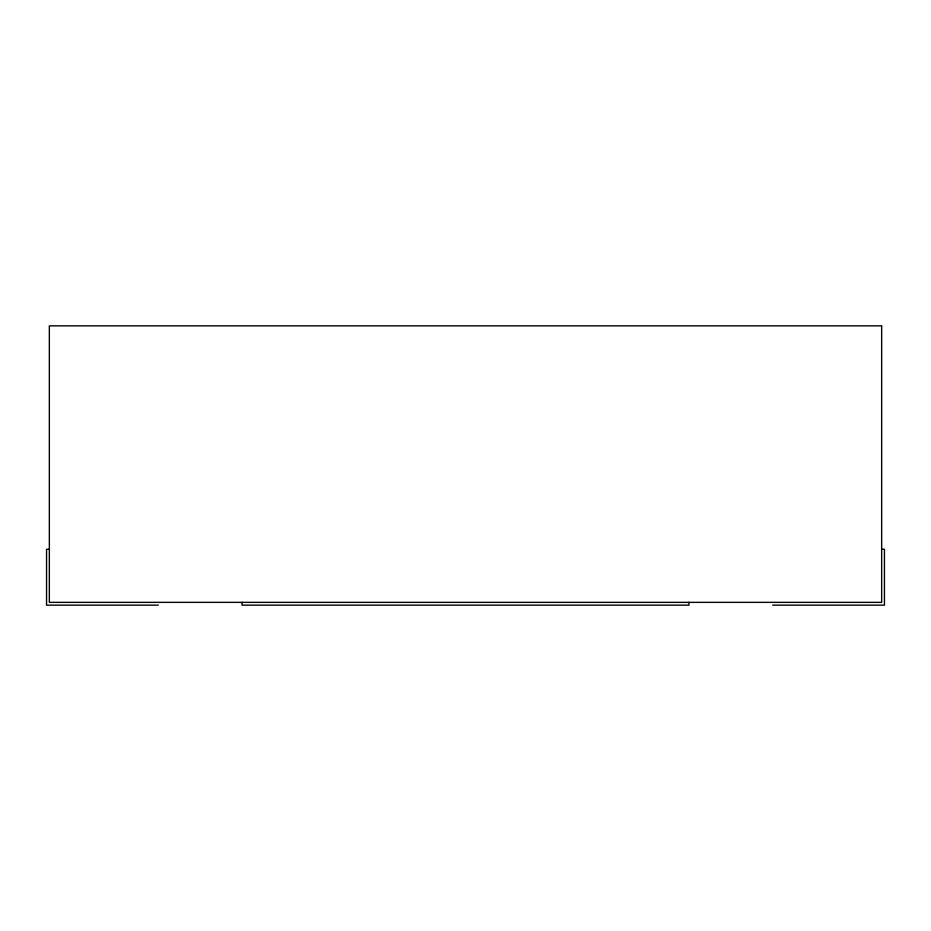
<?xml version="1.0" encoding="UTF-8"?>
<svg xmlns="http://www.w3.org/2000/svg" width="931" height="931" viewBox="0 0 931 931"><rect width="100%" height="100%" fill="white"/><g stroke="black" fill="none" stroke-linecap="round" stroke-linejoin="round"><path stroke-width="1.4" d="M49.459 549.29L46.55 549.29L46.55 605.15L158.27 605.15M881.541 549.29L884.45 549.29L884.45 605.15L772.73 605.15M688.94 602.287L688.94 605.15L242.06 605.15L242.06 602.287M881.657 325.85L49.343 325.85L49.343 602.357L881.657 602.357L881.657 325.85"/></g></svg>
